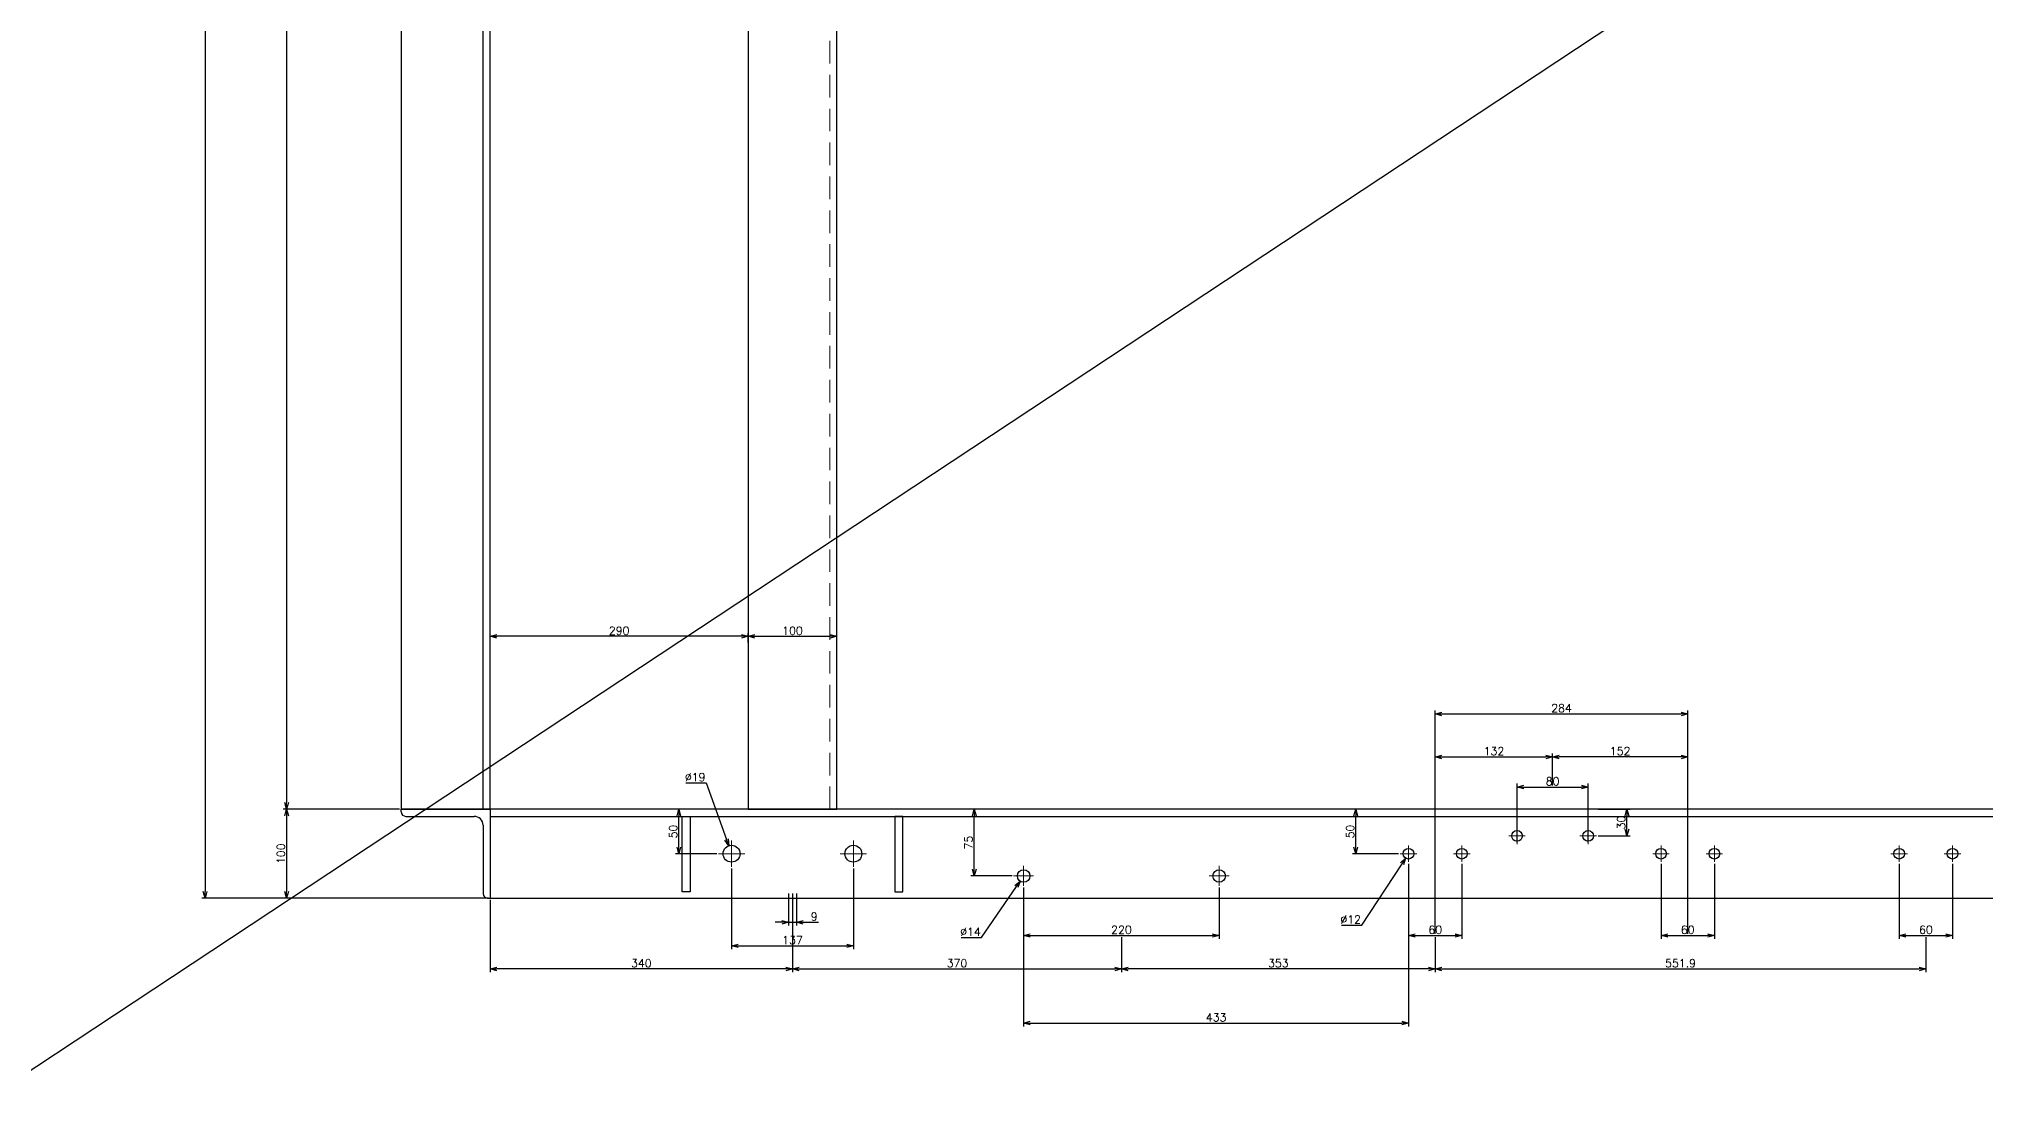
# Model space of a CAD drawing. Header units: millimetres. Extents: x -8731 to 85711, y -14522 to 31379.
# Drawn here: x -5070 to -2881, y -10498 to -9319 of the extents above; entities that cross this region are included whole.
import ezdxf

# ---------------------------------------------------------------- set-up
doc = ezdxf.new("R2010")
doc.units = ezdxf.units.MM
doc.header["$LTSCALE"] = 4
doc.header["$PDMODE"] = 99
doc.header["$PDSIZE"] = 1
doc.linetypes.add('CENTER2', pattern=[28.575, 19.05, -3.175, 3.175, -3.175])
doc.linetypes.add('HIDDEN', pattern=[9.525, 6.35, -3.175])
for name, color, linetype, lineweight in [('04_HIDDEN', 2, 'HIDDEN', 13), ('05_CENTER', 4, 'CENTER2', 13), ('08_DIM', 3, 'Continuous', 13)]:
    doc.layers.add(name, color=color, linetype=linetype, lineweight=lineweight)
doc.styles.add('KSS_TXT', font='txt.shx', dxfattribs={"bigfont": 'extfont2.shx'})
doc.dimstyles.new('KSS_DIM', dxfattribs={"dimscale": 3, "dimtxt": 3, "dimasz": 2.5, "dimexe": 1.25, "dimexo": 0.625, "dimtad": 1, "dimdsep": 46, "dimtxsty": 'KSS_TXT', "dimblk": 'OPEN30', "dimcen": 0, "dimazin": 2, "dimtfac": 0.75, "dimtmove": 0, "dimatfit": 3, "dimldrblk": 'OPEN30', "dimfxl": 1, "dimtolj": 1, "dimarcsym": 0})
doc.dimstyles.new('KSS_DIM$3', dxfattribs={"dimscale": 3, "dimtxt": 3, "dimasz": 2.5, "dimexe": 1.25, "dimexo": 0.625, "dimtad": 1, "dimtih": 1, "dimtoh": 1, "dimdsep": 46, "dimtxsty": 'KSS_TXT', "dimblk": 'OPEN30', "dimcen": 0, "dimazin": 2, "dimtfac": 0.75, "dimtofl": 0, "dimtmove": 0, "dimatfit": 3, "dimldrblk": 'OPEN30', "dimfxl": 1, "dimtolj": 1, "dimarcsym": 0})

# ---------------------------------------------------------------- blocks, each defined once
blk = doc.blocks.new('_Open30')
at = {"color": 0, "linetype": 'ByBlock', "lineweight": -2}
for p, q in [((-1, 0.27), (0, 0)), ((0, 0), (-1, -0.27)), ((0, 0), (-1, 0))]:
    blk.add_line(p, q, dxfattribs=at)
blk = doc.blocks.new('*D1065')
at = {"layer": '08_DIM', "color": 0, "lineweight": -2, "transparency": 16777216}
for p, q in [((-4291.2, -10251.5), (-4291.2, -10342.2)), ((-4154.2, -10251.5), (-4154.2, -10342.2)), ((-4283.7, -10338.4), (-4161.7, -10338.4))]:
    blk.add_line(p, q, dxfattribs=at)
at = {"layer": 'Defpoints', "color": 0, "transparency": 16777216}
for p in [(-4291.2, -10249.7), (-4154.2, -10249.7), (-4154.2, -10338.4)]:
    blk.add_point(p, dxfattribs=at)
at = {"layer": '08_DIM', "color": 0, "lineweight": -2, "transparency": 16777216, "xscale": 7.5, "yscale": 7.5, "zscale": 7.5, "rotation": 180}
blk.add_blockref('_Open30', (-4291.2, -10338.4), dxfattribs=at)
at = {"layer": '08_DIM', "color": 0, "lineweight": -2, "transparency": 16777216, "xscale": 7.5, "yscale": 7.5, "zscale": 7.5}
blk.add_blockref('_Open30', (-4154.2, -10338.4), dxfattribs=at)
at = {"layer": '08_DIM', "color": 0, "transparency": 16777216, "insert": (-4222.7, -10332), "char_height": 9, "attachment_point": 5, "style": 'KSS_TXT'}
blk.add_mtext('\\A1;137', dxfattribs=at)
blk = doc.blocks.new('*D1295')
at = {"layer": '08_DIM', "color": 0, "lineweight": -2, "transparency": 16777216}
for p, q in [((-3962.7, -10303.6), (-3962.7, -10429)), ((-3529.7, -10303.6), (-3529.7, -10429)), ((-3955.2, -10425.2), (-3537.2, -10425.2))]:
    blk.add_line(p, q, dxfattribs=at)
at = {"layer": 'Defpoints', "color": 0, "transparency": 16777216}
for p in [(-3962.7, -10301.7), (-3529.7, -10301.7), (-3529.7, -10425.2)]:
    blk.add_point(p, dxfattribs=at)
at = {"layer": '08_DIM', "color": 0, "lineweight": -2, "transparency": 16777216, "xscale": 7.5, "yscale": 7.5, "zscale": 7.5, "rotation": 180}
blk.add_blockref('_Open30', (-3962.7, -10425.2), dxfattribs=at)
at = {"layer": '08_DIM', "color": 0, "lineweight": -2, "transparency": 16777216, "xscale": 7.5, "yscale": 7.5, "zscale": 7.5}
blk.add_blockref('_Open30', (-3529.7, -10425.2), dxfattribs=at)
at = {"layer": '08_DIM', "color": 0, "transparency": 16777216, "insert": (-3746.2, -10418.8), "char_height": 9, "attachment_point": 5, "style": 'KSS_TXT'}
blk.add_mtext('\\A1;433', dxfattribs=at)
blk = doc.blocks.new('*D1389')
at = {"layer": '08_DIM', "color": 0, "lineweight": -2, "transparency": 16777216}
for p, q in [((-3367.7, -10158), (-3367.7, -10122.2)), ((-3223.2, -10126), (-3360.2, -10126)), ((-3215.7, -10324.9), (-3215.7, -10122.2))]:
    blk.add_line(p, q, dxfattribs=at)
at = {"layer": 'Defpoints', "color": 0, "transparency": 16777216}
for p in [(-3367.7, -10126), (-3367.7, -10159.9), (-3215.7, -10326.8)]:
    blk.add_point(p, dxfattribs=at)
at = {"layer": '08_DIM', "color": 0, "lineweight": -2, "transparency": 16777216, "xscale": 7.5, "yscale": 7.5, "zscale": 7.5, "rotation": 180}
blk.add_blockref('_Open30', (-3367.7, -10126), dxfattribs=at)
at = {"layer": '08_DIM', "color": 0, "lineweight": -2, "transparency": 16777216, "xscale": 7.5, "yscale": 7.5, "zscale": 7.5}
blk.add_blockref('_Open30', (-3215.7, -10126), dxfattribs=at)
at = {"layer": '08_DIM', "color": 0, "transparency": 16777216, "insert": (-3291.7, -10119.6), "char_height": 9, "attachment_point": 5, "style": 'KSS_TXT'}
blk.add_mtext('\\A1;152', dxfattribs=at)
blk = doc.blocks.new('*D1614')
at = {"layer": '08_DIM', "color": 0, "lineweight": -2, "transparency": 16777216}
for p, q in [((-4272.7, -9997.4), (-4272.7, -9986.8)), ((-4265.2, -9990.5), (-4180.2, -9990.5)), ((-4172.7, -9996.3), (-4172.7, -9986.8))]:
    blk.add_line(p, q, dxfattribs=at)
at = {"layer": 'Defpoints', "color": 0, "transparency": 16777216}
for p in [(-4272.7, -9999.3), (-4172.7, -9990.5), (-4172.7, -9998.2)]:
    blk.add_point(p, dxfattribs=at)
at = {"layer": '08_DIM', "color": 0, "lineweight": -2, "transparency": 16777216, "xscale": 7.5, "yscale": 7.5, "zscale": 7.5, "rotation": 180}
blk.add_blockref('_Open30', (-4272.7, -9990.5), dxfattribs=at)
at = {"layer": '08_DIM', "color": 0, "lineweight": -2, "transparency": 16777216, "xscale": 7.5, "yscale": 7.5, "zscale": 7.5}
blk.add_blockref('_Open30', (-4172.7, -9990.5), dxfattribs=at)
at = {"layer": '08_DIM', "color": 0, "transparency": 16777216, "insert": (-4222.7, -9984.2), "char_height": 9, "attachment_point": 5, "style": 'KSS_TXT'}
blk.add_mtext('\\A1;100', dxfattribs=at)
blk = doc.blocks.new('*D1615')
at = {"layer": '08_DIM', "color": 0, "lineweight": -2, "transparency": 16777216}
for p, q in [((-4562.7, -9996.3), (-4562.7, -9986.8)), ((-4280.2, -9990.5), (-4555.2, -9990.5)), ((-4272.7, -9997.4), (-4272.7, -9986.8))]:
    blk.add_line(p, q, dxfattribs=at)
at = {"layer": 'Defpoints', "color": 0, "transparency": 16777216}
for p in [(-4562.7, -9990.5), (-4562.7, -9998.2), (-4272.7, -9999.3)]:
    blk.add_point(p, dxfattribs=at)
at = {"layer": '08_DIM', "color": 0, "lineweight": -2, "transparency": 16777216, "xscale": 7.5, "yscale": 7.5, "zscale": 7.5, "rotation": 180}
blk.add_blockref('_Open30', (-4562.7, -9990.5), dxfattribs=at)
at = {"layer": '08_DIM', "color": 0, "lineweight": -2, "transparency": 16777216, "xscale": 7.5, "yscale": 7.5, "zscale": 7.5}
blk.add_blockref('_Open30', (-4272.7, -9990.5), dxfattribs=at)
at = {"layer": '08_DIM', "color": 0, "transparency": 16777216, "insert": (-4417.7, -9984.2), "char_height": 9, "attachment_point": 5, "style": 'KSS_TXT'}
blk.add_mtext('\\A1;290', dxfattribs=at)
blk = doc.blocks.new('*D1844')
at = {"layer": '08_DIM', "color": 0, "lineweight": -2, "transparency": 16777216}
for p, q in [((-4664.6, -10184.9), (-4795.6, -10184.9)), ((-4791.8, -10192.4), (-4791.8, -10277.4)), ((-4564.6, -10284.9), (-4795.6, -10284.9))]:
    blk.add_line(p, q, dxfattribs=at)
at = {"layer": 'Defpoints', "color": 0, "transparency": 16777216}
for p in [(-4662.7, -10184.9), (-4791.8, -10284.9), (-4562.7, -10284.9)]:
    blk.add_point(p, dxfattribs=at)
at = {"layer": '08_DIM', "color": 0, "lineweight": -2, "transparency": 16777216, "xscale": 7.5, "yscale": 7.5, "zscale": 7.5}
for p, rotation in [((-4791.8, -10184.9), 90), ((-4791.8, -10284.9), 270)]:
    blk.add_blockref('_Open30', p, dxfattribs=dict(at, rotation=rotation))
at = {"layer": '08_DIM', "color": 0, "transparency": 16777216, "insert": (-4798.2, -10234.9), "char_height": 9, "attachment_point": 5, "rotation": 90, "style": 'KSS_TXT'}
blk.add_mtext('\\A1;100', dxfattribs=at)
blk = doc.blocks.new('*D1845')
at = {"layer": '08_DIM', "color": 0, "lineweight": -2, "transparency": 16777216}
for p, q in [((-4564.6, -8084.9), (-4887.3, -8084.9)), ((-4883.5, -8092.4), (-4883.5, -10277.4)), ((-4564.6, -10284.9), (-4887.3, -10284.9))]:
    blk.add_line(p, q, dxfattribs=at)
at = {"layer": 'Defpoints', "color": 0, "transparency": 16777216}
for p in [(-4562.7, -8084.9), (-4883.5, -10284.9), (-4562.7, -10284.9)]:
    blk.add_point(p, dxfattribs=at)
at = {"layer": '08_DIM', "color": 0, "lineweight": -2, "transparency": 16777216, "xscale": 7.5, "yscale": 7.5, "zscale": 7.5}
for p, rotation in [((-4883.5, -8084.9), 90), ((-4883.5, -10284.9), 270)]:
    blk.add_blockref('_Open30', p, dxfattribs=dict(at, rotation=rotation))
at = {"layer": '08_DIM', "color": 0, "transparency": 16777216, "insert": (-4889.9, -9184.9), "char_height": 9, "attachment_point": 5, "rotation": 90, "style": 'KSS_TXT'}
blk.add_mtext('\\A1;2200', dxfattribs=at)
blk = doc.blocks.new('*D1846')
at = {"layer": '08_DIM', "color": 0, "lineweight": -2, "transparency": 16777216}
for p, q in [((-4664.6, -8184.9), (-4795.6, -8184.9)), ((-4791.8, -8192.4), (-4791.8, -10177.4)), ((-4664.6, -10184.9), (-4795.6, -10184.9))]:
    blk.add_line(p, q, dxfattribs=at)
at = {"layer": 'Defpoints', "color": 0, "transparency": 16777216}
for p in [(-4662.7, -8184.9), (-4791.8, -10184.9), (-4662.7, -10184.9)]:
    blk.add_point(p, dxfattribs=at)
at = {"layer": '08_DIM', "color": 0, "lineweight": -2, "transparency": 16777216, "xscale": 7.5, "yscale": 7.5, "zscale": 7.5}
for p, rotation in [((-4791.8, -8184.9), 90), ((-4791.8, -10184.9), 270)]:
    blk.add_blockref('_Open30', p, dxfattribs=dict(at, rotation=rotation))
at = {"layer": '08_DIM', "color": 0, "transparency": 16777216, "insert": (-4798.2, -9184.9), "char_height": 9, "attachment_point": 5, "rotation": 90, "style": 'KSS_TXT'}
blk.add_mtext('\\A1;2000', dxfattribs=at)
blk = doc.blocks.new('A$C448B04A9_1_1_1')
at = {"color": 0}
for p, q in [((3, 100), (0, 100)), ((0, 0), (0, 100)), ((8, 18), (8, 95)), ((0, 0), (100, 0)), ((95, 8), (18, 8)), ((100, 3), (100, 0))]:
    blk.add_line(p, q, dxfattribs=at)
for centre, radius, start, end in [((3, 95), 5, 0, 90), ((18, 18), 10, 180, 270), ((95, 3), 5, 0, 90)]:
    blk.add_arc(centre, radius, start, end, dxfattribs=at)
blk = doc.blocks.new('A$C092B7092_1_1_1')
at = {"color": 0}
for p, q in [((82, -1000), (82, 1000)), ((90, -1008), (2590, -1008))]:
    blk.add_line(p, q, dxfattribs=at)
for points in [[(90, 1000), (-10, 1000), (-10, -1000), (90, -1000)], [(480, 1000), (380, 1000), (380, -1000), (480, -1000)], [(90, -1100), (2590, -1100), (2590, -1000), (90, -1000)], [(306, -1008), (315, -1008), (315, -1093), (306, -1093)], [(554, -1008), (545, -1008), (545, -1093), (554, -1093)]]:
    blk.add_lwpolyline(points, close=True, dxfattribs=at)
for centre, radius in [((1245, -1030), 6), ((1325, -1030), 6), ((361.5, -1050), 9.5), ((498.5, -1050), 9.5), ((1123, -1050), 6), ((1183, -1050), 6), ((1407, -1050), 6), ((1467, -1050), 6), ((1674.9, -1050), 6), ((1734.9, -1050), 6), ((690, -1075), 7), ((910, -1075), 7)]:
    blk.add_circle(centre, radius, dxfattribs=at)
at = {"layer": '04_HIDDEN'}
blk.add_line((472, -1000), (472, 1000), dxfattribs=at)
at = {"layer": '05_CENTER'}
for p, q in [((1245, -1039.3), (1245, -1020.7)), ((1325, -1039.3), (1325, -1020.7)), ((376.3, -1050), (346.7, -1050)), ((361.5, -1064.8), (361.5, -1035.2)), ((513.3, -1050), (483.7, -1050)), ((498.5, -1064.8), (498.5, -1035.2)), ((1132.3, -1050), (1113.7, -1050)), ((1123, -1059.3), (1123, -1040.7)), ((1192.3, -1050), (1173.7, -1050)), ((1183, -1059.3), (1183, -1040.7)), ((1254.3, -1030), (1235.7, -1030)), ((1334.3, -1030), (1315.7, -1030)), ((1416.3, -1050), (1397.7, -1050)), ((1407, -1059.3), (1407, -1040.7)), ((1476.3, -1050), (1457.7, -1050)), ((1467, -1059.3), (1467, -1040.7)), ((1684.2, -1050), (1665.6, -1050)), ((1674.9, -1059.3), (1674.9, -1040.7)), ((1744.2, -1050), (1725.6, -1050)), ((1734.9, -1059.3), (1734.9, -1040.7)), ((690, -1086.2), (690, -1063.8)), ((910, -1086.2), (910, -1063.8)), ((701.2, -1075), (678.8, -1075)), ((921.2, -1075), (898.8, -1075))]:
    blk.add_line(p, q, dxfattribs=at)
at = {"color": 0, "rotation": 180}
blk.add_blockref('A$C448B04A9_1_1_1', (90, -1000), dxfattribs=at)
blk = doc.blocks.new('*D3336')
at = {"layer": '08_DIM', "color": 0, "lineweight": -2, "transparency": 16777216}
for p, q in [((-4227.2, -10279.7), (-4227.2, -10315.6)), ((-4218.2, -10279.7), (-4218.2, -10315.6)), ((-4234.7, -10311.9), (-4242.2, -10311.9)), ((-4227.2, -10311.9), (-4218.2, -10311.9)), ((-4210.7, -10311.9), (-4193.5, -10311.9))]:
    blk.add_line(p, q, dxfattribs=at)
at = {"layer": 'Defpoints', "color": 0, "transparency": 16777216}
for p in [(-4227.2, -10277.9), (-4218.2, -10277.9), (-4218.2, -10311.9)]:
    blk.add_point(p, dxfattribs=at)
at = {"layer": '08_DIM', "color": 0, "lineweight": -2, "transparency": 16777216, "xscale": 7.5, "yscale": 7.5, "zscale": 7.5}
blk.add_blockref('_Open30', (-4227.2, -10311.9), dxfattribs=at)
at = {"layer": '08_DIM', "color": 0, "lineweight": -2, "transparency": 16777216, "xscale": 7.5, "yscale": 7.5, "zscale": 7.5, "rotation": 180}
blk.add_blockref('_Open30', (-4218.2, -10311.9), dxfattribs=at)
at = {"layer": '08_DIM', "color": 0, "transparency": 16777216, "insert": (-4198.4, -10305.5), "char_height": 9, "attachment_point": 5, "style": 'KSS_TXT'}
blk.add_mtext('\\A1;9', dxfattribs=at)
blk = doc.blocks.new('*D3337')
at = {"layer": '08_DIM', "color": 0, "lineweight": -2, "transparency": 16777216}
for p, q in [((-4562.7, -10286.7), (-4562.7, -10368.1)), ((-4222.7, -10279.7), (-4222.7, -10368.1)), ((-4230.2, -10364.4), (-4555.2, -10364.4))]:
    blk.add_line(p, q, dxfattribs=at)
at = {"layer": 'Defpoints', "color": 0, "transparency": 16777216}
for p in [(-4562.7, -10284.9), (-4222.7, -10277.9), (-4562.7, -10364.4)]:
    blk.add_point(p, dxfattribs=at)
at = {"layer": '08_DIM', "color": 0, "lineweight": -2, "transparency": 16777216, "xscale": 7.5, "yscale": 7.5, "zscale": 7.5, "rotation": 180}
blk.add_blockref('_Open30', (-4562.7, -10364.4), dxfattribs=at)
at = {"layer": '08_DIM', "color": 0, "lineweight": -2, "transparency": 16777216, "xscale": 7.5, "yscale": 7.5, "zscale": 7.5}
blk.add_blockref('_Open30', (-4222.7, -10364.4), dxfattribs=at)
at = {"layer": '08_DIM', "color": 0, "transparency": 16777216, "insert": (-4392.7, -10358), "char_height": 9, "attachment_point": 5, "style": 'KSS_TXT'}
blk.add_mtext('\\A1;340', dxfattribs=at)
blk = doc.blocks.new('*D3338')
at = {"layer": '08_DIM', "color": 0, "lineweight": -2, "transparency": 16777216}
for p, q in [((-3962.7, -10272.9), (-3962.7, -10330.6)), ((-3742.7, -10272.9), (-3742.7, -10330.6)), ((-3955.2, -10326.8), (-3750.2, -10326.8))]:
    blk.add_line(p, q, dxfattribs=at)
at = {"layer": 'Defpoints', "color": 0, "transparency": 16777216}
for p in [(-3962.7, -10271), (-3742.7, -10271), (-3742.7, -10326.8)]:
    blk.add_point(p, dxfattribs=at)
at = {"layer": '08_DIM', "color": 0, "lineweight": -2, "transparency": 16777216, "xscale": 7.5, "yscale": 7.5, "zscale": 7.5, "rotation": 180}
blk.add_blockref('_Open30', (-3962.7, -10326.8), dxfattribs=at)
at = {"layer": '08_DIM', "color": 0, "lineweight": -2, "transparency": 16777216, "xscale": 7.5, "yscale": 7.5, "zscale": 7.5}
blk.add_blockref('_Open30', (-3742.7, -10326.8), dxfattribs=at)
at = {"layer": '08_DIM', "color": 0, "transparency": 16777216, "insert": (-3852.7, -10320.4), "char_height": 9, "attachment_point": 5, "style": 'KSS_TXT'}
blk.add_mtext('\\A1;220', dxfattribs=at)
blk = doc.blocks.new('*D3339')
at = {"layer": '08_DIM', "color": 0, "lineweight": -2, "transparency": 16777216}
for p, q in [((-4222.7, -10279.7), (-4222.7, -10368.1)), ((-3852.7, -10328.7), (-3852.7, -10368.1)), ((-4215.2, -10364.4), (-3860.2, -10364.4))]:
    blk.add_line(p, q, dxfattribs=at)
at = {"layer": 'Defpoints', "color": 0, "transparency": 16777216}
for p in [(-4222.7, -10277.9), (-3852.7, -10326.8), (-3852.7, -10364.4)]:
    blk.add_point(p, dxfattribs=at)
at = {"layer": '08_DIM', "color": 0, "lineweight": -2, "transparency": 16777216, "xscale": 7.5, "yscale": 7.5, "zscale": 7.5, "rotation": 180}
blk.add_blockref('_Open30', (-4222.7, -10364.4), dxfattribs=at)
at = {"layer": '08_DIM', "color": 0, "lineweight": -2, "transparency": 16777216, "xscale": 7.5, "yscale": 7.5, "zscale": 7.5}
blk.add_blockref('_Open30', (-3852.7, -10364.4), dxfattribs=at)
at = {"layer": '08_DIM', "color": 0, "transparency": 16777216, "insert": (-4037.7, -10358), "char_height": 9, "attachment_point": 5, "style": 'KSS_TXT'}
blk.add_mtext('\\A1;370', dxfattribs=at)
blk = doc.blocks.new('*D3340')
at = {"layer": '08_DIM', "color": 0, "lineweight": -2, "transparency": 16777216}
for p, q in [((-3529.7, -10246.1), (-3529.7, -10330.6)), ((-3469.7, -10246.1), (-3469.7, -10330.6)), ((-3522.2, -10326.8), (-3477.2, -10326.8))]:
    blk.add_line(p, q, dxfattribs=at)
at = {"layer": 'Defpoints', "color": 0, "transparency": 16777216}
for p in [(-3529.7, -10244.2), (-3469.7, -10244.2), (-3469.7, -10326.8)]:
    blk.add_point(p, dxfattribs=at)
at = {"layer": '08_DIM', "color": 0, "lineweight": -2, "transparency": 16777216, "xscale": 7.5, "yscale": 7.5, "zscale": 7.5, "rotation": 180}
blk.add_blockref('_Open30', (-3529.7, -10326.8), dxfattribs=at)
at = {"layer": '08_DIM', "color": 0, "lineweight": -2, "transparency": 16777216, "xscale": 7.5, "yscale": 7.5, "zscale": 7.5}
blk.add_blockref('_Open30', (-3469.7, -10326.8), dxfattribs=at)
at = {"layer": '08_DIM', "color": 0, "transparency": 16777216, "insert": (-3499.7, -10320.4), "char_height": 9, "attachment_point": 5, "style": 'KSS_TXT'}
blk.add_mtext('\\A1;60', dxfattribs=at)
blk = doc.blocks.new('*D3341')
at = {"layer": '08_DIM', "color": 0, "lineweight": -2, "transparency": 16777216}
for p, q in [((-3407.7, -10222.3), (-3407.7, -10156.1)), ((-3327.7, -10222.3), (-3327.7, -10156.1)), ((-3400.2, -10159.9), (-3335.2, -10159.9))]:
    blk.add_line(p, q, dxfattribs=at)
at = {"layer": 'Defpoints', "color": 0, "transparency": 16777216}
for p in [(-3327.7, -10159.9), (-3407.7, -10224.2), (-3327.7, -10224.2)]:
    blk.add_point(p, dxfattribs=at)
at = {"layer": '08_DIM', "color": 0, "lineweight": -2, "transparency": 16777216, "xscale": 7.5, "yscale": 7.5, "zscale": 7.5, "rotation": 180}
blk.add_blockref('_Open30', (-3407.7, -10159.9), dxfattribs=at)
at = {"layer": '08_DIM', "color": 0, "lineweight": -2, "transparency": 16777216, "xscale": 7.5, "yscale": 7.5, "zscale": 7.5}
blk.add_blockref('_Open30', (-3327.7, -10159.9), dxfattribs=at)
at = {"layer": '08_DIM', "color": 0, "transparency": 16777216, "insert": (-3367.7, -10153.5), "char_height": 9, "attachment_point": 5, "style": 'KSS_TXT'}
blk.add_mtext('\\A1;80', dxfattribs=at)
blk = doc.blocks.new('*D3342')
at = {"layer": '08_DIM', "color": 0, "lineweight": -2, "transparency": 16777216}
for p, q in [((-3245.7, -10246.1), (-3245.7, -10330.6)), ((-3185.7, -10246.1), (-3185.7, -10330.6)), ((-3238.2, -10326.8), (-3193.2, -10326.8))]:
    blk.add_line(p, q, dxfattribs=at)
at = {"layer": 'Defpoints', "color": 0, "transparency": 16777216}
for p in [(-3245.7, -10244.2), (-3185.7, -10244.2), (-3185.7, -10326.8)]:
    blk.add_point(p, dxfattribs=at)
at = {"layer": '08_DIM', "color": 0, "lineweight": -2, "transparency": 16777216, "xscale": 7.5, "yscale": 7.5, "zscale": 7.5, "rotation": 180}
blk.add_blockref('_Open30', (-3245.7, -10326.8), dxfattribs=at)
at = {"layer": '08_DIM', "color": 0, "lineweight": -2, "transparency": 16777216, "xscale": 7.5, "yscale": 7.5, "zscale": 7.5}
blk.add_blockref('_Open30', (-3185.7, -10326.8), dxfattribs=at)
at = {"layer": '08_DIM', "color": 0, "transparency": 16777216, "insert": (-3215.7, -10320.4), "char_height": 9, "attachment_point": 5, "style": 'KSS_TXT'}
blk.add_mtext('\\A1;60', dxfattribs=at)
blk = doc.blocks.new('*D3343')
at = {"layer": '08_DIM', "color": 0, "lineweight": -2, "transparency": 16777216}
for p, q in [((-3499.7, -10324.9), (-3499.7, -10074)), ((-3492.2, -10077.7), (-3223.2, -10077.7)), ((-3215.7, -10324.9), (-3215.7, -10074))]:
    blk.add_line(p, q, dxfattribs=at)
at = {"layer": 'Defpoints', "color": 0, "transparency": 16777216}
for p in [(-3215.7, -10077.7), (-3499.7, -10326.8), (-3215.7, -10326.8)]:
    blk.add_point(p, dxfattribs=at)
at = {"layer": '08_DIM', "color": 0, "lineweight": -2, "transparency": 16777216, "xscale": 7.5, "yscale": 7.5, "zscale": 7.5, "rotation": 180}
blk.add_blockref('_Open30', (-3499.7, -10077.7), dxfattribs=at)
at = {"layer": '08_DIM', "color": 0, "lineweight": -2, "transparency": 16777216, "xscale": 7.5, "yscale": 7.5, "zscale": 7.5}
blk.add_blockref('_Open30', (-3215.7, -10077.7), dxfattribs=at)
at = {"layer": '08_DIM', "color": 0, "transparency": 16777216, "insert": (-3357.7, -10071.3), "char_height": 9, "attachment_point": 5, "style": 'KSS_TXT'}
blk.add_mtext('\\A1;284', dxfattribs=at)
blk = doc.blocks.new('*D3344')
at = {"layer": '08_DIM', "color": 0, "lineweight": -2, "transparency": 16777216}
for p, q in [((-3852.7, -10328.7), (-3852.7, -10368.1)), ((-3499.7, -10328.7), (-3499.7, -10368.1)), ((-3507.2, -10364.4), (-3845.2, -10364.4))]:
    blk.add_line(p, q, dxfattribs=at)
at = {"layer": 'Defpoints', "color": 0, "transparency": 16777216}
for p in [(-3852.7, -10326.8), (-3499.7, -10326.8), (-3852.7, -10364.4)]:
    blk.add_point(p, dxfattribs=at)
at = {"layer": '08_DIM', "color": 0, "lineweight": -2, "transparency": 16777216, "xscale": 7.5, "yscale": 7.5, "zscale": 7.5, "rotation": 180}
blk.add_blockref('_Open30', (-3852.7, -10364.4), dxfattribs=at)
at = {"layer": '08_DIM', "color": 0, "lineweight": -2, "transparency": 16777216, "xscale": 7.5, "yscale": 7.5, "zscale": 7.5}
blk.add_blockref('_Open30', (-3499.7, -10364.4), dxfattribs=at)
at = {"layer": '08_DIM', "color": 0, "transparency": 16777216, "insert": (-3676.2, -10358), "char_height": 9, "attachment_point": 5, "style": 'KSS_TXT'}
blk.add_mtext('\\A1;353', dxfattribs=at)
blk = doc.blocks.new('*D3345')
at = {"layer": '08_DIM', "color": 0, "lineweight": -2, "transparency": 16777216}
for p, q in [((-3499.7, -10324.9), (-3499.7, -10122.2)), ((-3492.2, -10126), (-3375.2, -10126)), ((-3367.7, -10158), (-3367.7, -10122.2))]:
    blk.add_line(p, q, dxfattribs=at)
at = {"layer": 'Defpoints', "color": 0, "transparency": 16777216}
for p in [(-3367.7, -10126), (-3367.7, -10159.9), (-3499.7, -10326.8)]:
    blk.add_point(p, dxfattribs=at)
at = {"layer": '08_DIM', "color": 0, "lineweight": -2, "transparency": 16777216, "xscale": 7.5, "yscale": 7.5, "zscale": 7.5, "rotation": 180}
blk.add_blockref('_Open30', (-3499.7, -10126), dxfattribs=at)
at = {"layer": '08_DIM', "color": 0, "lineweight": -2, "transparency": 16777216, "xscale": 7.5, "yscale": 7.5, "zscale": 7.5}
blk.add_blockref('_Open30', (-3367.7, -10126), dxfattribs=at)
at = {"layer": '08_DIM', "color": 0, "transparency": 16777216, "insert": (-3433.7, -10119.6), "char_height": 9, "attachment_point": 5, "style": 'KSS_TXT'}
blk.add_mtext('\\A1;132', dxfattribs=at)
blk = doc.blocks.new('*D3346')
at = {"layer": '08_DIM', "color": 0, "lineweight": -2, "transparency": 16777216}
for p, q in [((-2977.8, -10246.1), (-2977.8, -10330.6)), ((-2917.8, -10246.1), (-2917.8, -10330.6)), ((-2970.3, -10326.8), (-2925.3, -10326.8))]:
    blk.add_line(p, q, dxfattribs=at)
at = {"layer": 'Defpoints', "color": 0, "transparency": 16777216}
for p in [(-2977.8, -10244.2), (-2917.8, -10244.2), (-2917.8, -10326.8)]:
    blk.add_point(p, dxfattribs=at)
at = {"layer": '08_DIM', "color": 0, "lineweight": -2, "transparency": 16777216, "xscale": 7.5, "yscale": 7.5, "zscale": 7.5, "rotation": 180}
blk.add_blockref('_Open30', (-2977.8, -10326.8), dxfattribs=at)
at = {"layer": '08_DIM', "color": 0, "lineweight": -2, "transparency": 16777216, "xscale": 7.5, "yscale": 7.5, "zscale": 7.5}
blk.add_blockref('_Open30', (-2917.8, -10326.8), dxfattribs=at)
at = {"layer": '08_DIM', "color": 0, "transparency": 16777216, "insert": (-2947.8, -10320.4), "char_height": 9, "attachment_point": 5, "style": 'KSS_TXT'}
blk.add_mtext('\\A1;60', dxfattribs=at)
blk = doc.blocks.new('*D3347')
at = {"layer": '08_DIM', "color": 0, "lineweight": -2, "transparency": 16777216}
for p, q in [((-3499.7, -10328.7), (-3499.7, -10368.1)), ((-2947.8, -10328.7), (-2947.8, -10368.1)), ((-3492.2, -10364.4), (-2955.3, -10364.4))]:
    blk.add_line(p, q, dxfattribs=at)
at = {"layer": 'Defpoints', "color": 0, "transparency": 16777216}
for p in [(-3499.7, -10326.8), (-2947.8, -10326.8), (-2947.8, -10364.4)]:
    blk.add_point(p, dxfattribs=at)
at = {"layer": '08_DIM', "color": 0, "lineweight": -2, "transparency": 16777216, "xscale": 7.5, "yscale": 7.5, "zscale": 7.5, "rotation": 180}
blk.add_blockref('_Open30', (-3499.7, -10364.4), dxfattribs=at)
at = {"layer": '08_DIM', "color": 0, "lineweight": -2, "transparency": 16777216, "xscale": 7.5, "yscale": 7.5, "zscale": 7.5}
blk.add_blockref('_Open30', (-2947.8, -10364.4), dxfattribs=at)
at = {"layer": '08_DIM', "color": 0, "transparency": 16777216, "insert": (-3223.8, -10358), "char_height": 9, "attachment_point": 5, "style": 'KSS_TXT'}
blk.add_mtext('\\A1;551.9', dxfattribs=at)
blk = doc.blocks.new('*D3348')
at = {"layer": '08_DIM', "color": 0, "lineweight": -2, "transparency": 16777216}
for p, q in [((-3316.5, -10184.9), (-3280.4, -10184.9)), ((-3284.1, -10207.4), (-3284.1, -10192.4)), ((-3316.5, -10214.9), (-3280.4, -10214.9))]:
    blk.add_line(p, q, dxfattribs=at)
at = {"layer": 'Defpoints', "color": 0, "transparency": 16777216}
for p in [(-3318.4, -10184.9), (-3284.1, -10184.9), (-3318.4, -10214.9)]:
    blk.add_point(p, dxfattribs=at)
at = {"layer": '08_DIM', "color": 0, "lineweight": -2, "transparency": 16777216, "xscale": 7.5, "yscale": 7.5, "zscale": 7.5}
for p, rotation in [((-3284.1, -10184.9), 90), ((-3284.1, -10214.9), 270)]:
    blk.add_blockref('_Open30', p, dxfattribs=dict(at, rotation=rotation))
at = {"layer": '08_DIM', "color": 0, "transparency": 16777216, "insert": (-3290.5, -10199.9), "char_height": 9, "attachment_point": 5, "rotation": 90, "style": 'KSS_TXT'}
blk.add_mtext('\\A1;30', dxfattribs=at)
blk = doc.blocks.new('*D3349')
at = {"layer": '08_DIM', "color": 0, "lineweight": -2, "transparency": 16777216}
for p, q in [((-4307.9, -10184.9), (-4354.3, -10184.9)), ((-4350.6, -10227.4), (-4350.6, -10192.4)), ((-4307.9, -10234.9), (-4354.3, -10234.9))]:
    blk.add_line(p, q, dxfattribs=at)
at = {"layer": 'Defpoints', "color": 0, "transparency": 16777216}
for p in [(-4350.6, -10184.9), (-4306.1, -10184.9), (-4306.1, -10234.9)]:
    blk.add_point(p, dxfattribs=at)
at = {"layer": '08_DIM', "color": 0, "lineweight": -2, "transparency": 16777216, "xscale": 7.5, "yscale": 7.5, "zscale": 7.5}
for p, rotation in [((-4350.6, -10184.9), 90), ((-4350.6, -10234.9), 270)]:
    blk.add_blockref('_Open30', p, dxfattribs=dict(at, rotation=rotation))
at = {"layer": '08_DIM', "color": 0, "transparency": 16777216, "insert": (-4356.9, -10209.9), "char_height": 9, "attachment_point": 5, "rotation": 90, "style": 'KSS_TXT'}
blk.add_mtext('\\A1;50', dxfattribs=at)
blk = doc.blocks.new('*D3350')
at = {"layer": '08_DIM', "color": 0, "lineweight": -2, "transparency": 16777216}
for p, q in [((-4342.7, -10155.2), (-4319.8, -10155.2)), ((-4319.8, -10155.2), (-4297, -10218.9))]:
    blk.add_line(p, q, dxfattribs=at)
at = {"layer": 'Defpoints', "color": 0, "transparency": 16777216}
for p in [(-4294.5, -10225.9), (-4288, -10243.8)]:
    blk.add_point(p, dxfattribs=at)
at = {"layer": '08_DIM', "color": 0, "lineweight": -2, "transparency": 16777216, "xscale": 7.5, "yscale": 7.5, "zscale": 7.5, "rotation": 289.7445433162914}
blk.add_blockref('_Open30', (-4294.5, -10225.9), dxfattribs=at)
at = {"layer": '08_DIM', "color": 0, "transparency": 16777216, "insert": (-4332.2, -10148.8), "char_height": 9, "attachment_point": 5, "style": 'KSS_TXT'}
blk.add_mtext('\\A1;%%C19', dxfattribs=at)
blk = doc.blocks.new('*D3401')
at = {"layer": '08_DIM', "color": 0, "lineweight": -2, "transparency": 16777216}
for p, q in [((-3975.7, -10184.9), (-4022, -10184.9)), ((-4018.3, -10252.4), (-4018.3, -10192.4)), ((-3975.7, -10259.9), (-4022, -10259.9))]:
    blk.add_line(p, q, dxfattribs=at)
at = {"layer": 'Defpoints', "color": 0, "transparency": 16777216}
for p in [(-4018.3, -10184.9), (-3973.8, -10184.9), (-3973.8, -10259.9)]:
    blk.add_point(p, dxfattribs=at)
at = {"layer": '08_DIM', "color": 0, "lineweight": -2, "transparency": 16777216, "xscale": 7.5, "yscale": 7.5, "zscale": 7.5}
for p, rotation in [((-4018.3, -10184.9), 90), ((-4018.3, -10259.9), 270)]:
    blk.add_blockref('_Open30', p, dxfattribs=dict(at, rotation=rotation))
at = {"layer": '08_DIM', "color": 0, "transparency": 16777216, "insert": (-4024.7, -10222.4), "char_height": 9, "attachment_point": 5, "rotation": 90, "style": 'KSS_TXT'}
blk.add_mtext('\\A1;75', dxfattribs=at)
blk = doc.blocks.new('*D3402')
at = {"layer": '08_DIM', "color": 0, "lineweight": -2, "transparency": 16777216}
for p, q in [((-4010.1, -10329.1), (-3970.9, -10271.8)), ((-4033, -10329.1), (-4010.1, -10329.1))]:
    blk.add_line(p, q, dxfattribs=at)
at = {"layer": 'Defpoints', "color": 0, "transparency": 16777216}
for p in [(-3966.7, -10265.6), (-3958.8, -10254.1)]:
    blk.add_point(p, dxfattribs=at)
at = {"layer": '08_DIM', "color": 0, "lineweight": -2, "transparency": 16777216, "xscale": 7.5, "yscale": 7.5, "zscale": 7.5, "rotation": 55.62571004008051}
blk.add_blockref('_Open30', (-3966.7, -10265.6), dxfattribs=at)
at = {"layer": '08_DIM', "color": 0, "transparency": 16777216, "insert": (-4022.5, -10322.7), "char_height": 9, "attachment_point": 5, "style": 'KSS_TXT'}
blk.add_mtext('\\A1;%%C14', dxfattribs=at)
blk = doc.blocks.new('*D3403')
at = {"layer": '08_DIM', "color": 0, "lineweight": -2, "transparency": 16777216}
for p, q in [((-3582.4, -10315.2), (-3537.1, -10246.1)), ((-3605.3, -10315.2), (-3582.4, -10315.2))]:
    blk.add_line(p, q, dxfattribs=at)
at = {"layer": 'Defpoints', "color": 0, "transparency": 16777216}
for p in [(-3533, -10239.9), (-3526.5, -10229.8)]:
    blk.add_point(p, dxfattribs=at)
at = {"layer": '08_DIM', "color": 0, "lineweight": -2, "transparency": 16777216, "xscale": 7.5, "yscale": 7.5, "zscale": 7.5, "rotation": 56.7348834942706}
blk.add_blockref('_Open30', (-3533, -10239.9), dxfattribs=at)
at = {"layer": '08_DIM', "color": 0, "transparency": 16777216, "insert": (-3594.8, -10308.8), "char_height": 9, "attachment_point": 5, "style": 'KSS_TXT'}
blk.add_mtext('\\A1;%%C12', dxfattribs=at)
blk = doc.blocks.new('*D3997')
at = {"layer": '08_DIM', "color": 0, "lineweight": -2, "transparency": 16777216}
for p, q in [((-3584.7, -10184.9), (-3592.8, -10184.9)), ((-3589.1, -10227.4), (-3589.1, -10192.4)), ((-3541, -10234.9), (-3592.8, -10234.9))]:
    blk.add_line(p, q, dxfattribs=at)
at = {"layer": 'Defpoints', "color": 0, "transparency": 16777216}
for p in [(-3589.1, -10184.9), (-3582.9, -10184.9), (-3539.1, -10234.9)]:
    blk.add_point(p, dxfattribs=at)
at = {"layer": '08_DIM', "color": 0, "lineweight": -2, "transparency": 16777216, "xscale": 7.5, "yscale": 7.5, "zscale": 7.5}
for p, rotation in [((-3589.1, -10184.9), 90), ((-3589.1, -10234.9), 270)]:
    blk.add_blockref('_Open30', p, dxfattribs=dict(at, rotation=rotation))
at = {"layer": '08_DIM', "color": 0, "transparency": 16777216, "insert": (-3595.4, -10209.9), "char_height": 9, "attachment_point": 5, "rotation": 90, "style": 'KSS_TXT'}
blk.add_mtext('\\A1;50', dxfattribs=at)

msp = doc.modelspace()

# ---------------------------------------------------------------- linework, layer by layer
at = {"color": 2}
msp.add_line((847.15114, -6563.8679), (-8041.51907, -12434.61267), dxfattribs=at)

# ---------------------------------------------------------------- block references
msp.add_blockref('A$C092B7092_1_1_1', (-4652.74462, -9184.85844))

# ---------------------------------------------------------------- dimensions: what is measured, and where the dimension line sits
at = {"layer": '08_DIM'}
for base, p1, p2, picture, middle in [((-4883.54983, -10284.85844), (-4562.74462, -8084.85844), (-4562.74462, -10284.85844), '*D1845', (-4889.92483, -9184.85844)), ((-4791.82761, -10184.85844), (-4662.74462, -8184.85844), (-4662.74462, -10184.85844), '*D1846', (-4798.20261, -9184.85844)), ((-4791.82761, -10284.85844), (-4662.74462, -10184.85844), (-4562.74462, -10284.85844), '*D1844', (-4798.20261, -10234.85844)), ((-4350.55089, -10184.85844), (-4306.05761, -10234.85844), (-4306.05761, -10184.85844), '*D3349', (-4356.93214, -10209.85844)), ((-4018.28912, -10184.85844), (-3973.79584, -10259.85844), (-3973.79584, -10184.85844), '*D3401', (-4024.67037, -10222.35844)), ((-3589.05088, -10184.85844), (-3539.08567, -10234.85844), (-3582.85853, -10184.85844), '*D3997', (-3595.43213, -10209.85844)), ((-3284.1225, -10184.85844), (-3318.40357, -10214.85844), (-3318.40357, -10184.85844), '*D3348', (-3290.4975, -10199.85844))]:
    dim = msp.add_linear_dim(base=base, p1=p1, p2=p2, angle=90, dimstyle='KSS_DIM', override={"dimscale": 3}, dxfattribs=at)
    dim.commit()
    dim.dimension.update_dxf_attribs({"geometry": picture, "text_midpoint": middle})
for base, p1, p2, picture, middle in [((-4562.74462, -9990.53069), (-4272.74462, -9999.25225), (-4562.74462, -9998.18743), '*D1615', (-4417.74462, -9984.15569)), ((-4172.74462, -9990.53069), (-4272.74462, -9999.25225), (-4172.74462, -9998.18743), '*D1614', (-4222.74462, -9984.15569)), ((-3215.74462, -10077.70114), (-3499.74462, -10326.81809), (-3215.74462, -10326.81809), '*D3343', (-3357.74462, -10071.32614)), ((-3367.74462, -10125.97624), (-3499.74462, -10326.81809), (-3367.74462, -10159.85752), '*D3345', (-3433.74462, -10119.60124)), ((-3367.74462, -10125.97624), (-3215.74462, -10326.81809), (-3367.74462, -10159.85752), '*D1389', (-3291.74462, -10119.59499)), ((-3327.74462, -10159.85752), (-3407.74462, -10224.19949), (-3327.74462, -10224.19949), '*D3341', (-3367.74462, -10153.48252)), ((-3469.74462, -10326.81809), (-3529.74462, -10244.19949), (-3469.74462, -10244.19949), '*D3340', (-3499.74462, -10320.44309)), ((-3185.74462, -10326.81809), (-3245.74462, -10244.19949), (-3185.74462, -10244.19949), '*D3342', (-3215.74462, -10320.44309)), ((-4562.74462, -10364.39626), (-4222.74462, -10277.85844), (-4562.74462, -10284.85844), '*D3337', (-4392.74462, -10358.02126)), ((-4218.24462, -10311.88219), (-4227.24462, -10277.85844), (-4218.24462, -10277.85844), '*D3336', (-4198.36962, -10305.50719)), ((-3852.74461, -10364.39626), (-4222.74462, -10277.85844), (-3852.74461, -10326.81809), '*D3339', (-4037.74462, -10358.02126)), ((-3742.74461, -10326.81809), (-3962.74461, -10271.04437), (-3742.74461, -10271.04437), '*D3338', (-3852.74461, -10320.44309))]:
    dim = msp.add_linear_dim(base=base, p1=p1, p2=p2, dimstyle='KSS_DIM', override={"dimscale": 3}, dxfattribs=at)
    dim.commit()
    dim.dimension.update_dxf_attribs({"geometry": picture, "text_midpoint": middle})
for p1, p2, picture, middle in [((-4288.03527, -10243.79992), (-4294.45398, -10225.91696), '*D3350', (-4332.22549, -10155.16646)), ((-3526.45353, -10229.84159), (-3533.0357, -10239.87529), '*D3403', (-3594.81664, -10315.18853)), ((-3958.79243, -10254.08087), (-3966.69679, -10265.63601), '*D3402', (-4022.46835, -10329.07614))]:
    dim = msp.add_diameter_dim_2p(p1=p1, p2=p2, dimstyle='KSS_DIM$3', override={"dimscale": 3, "dimpost": '%%C<>'}, dxfattribs=at)
    dim.commit()
    dim.dimension.update_dxf_attribs({"geometry": picture, "text_midpoint": middle, "dimtype": 163})
at = {"layer": '08_DIM', "color": 1}
for base, p1, p2, picture, middle in [((-2917.84462, -10326.81809), (-2977.84462, -10244.19949), (-2917.84462, -10244.19949), '*D3346', (-2947.84462, -10320.44309)), ((-2947.84462, -10364.39626), (-3499.74462, -10326.81809), (-2947.84462, -10326.81809), '*D3347', (-3223.79462, -10358.00876))]:
    dim = msp.add_linear_dim(base=base, p1=p1, p2=p2, dimstyle='KSS_DIM', override={"dimscale": 3}, dxfattribs=at)
    dim.commit()
    dim.dimension.update_dxf_attribs({"geometry": picture, "text_midpoint": middle})
at = {"layer": '08_DIM'}
dim = msp.add_linear_dim(base=(-4154.24462, -10338.40962), p1=(-4291.24462, -10249.67143), p2=(-4154.24462, -10249.67143), dimstyle='KSS_DIM', dxfattribs=at)
dim.commit()
dim.dimension.update_dxf_attribs({"geometry": '*D1065', "text_midpoint": (-4222.74462, -10332.03462)})
at = {"layer": '08_DIM', "color": 6}
for base, p1, p2, picture, middle in [((-3529.74462, -10425.20691), (-3962.74461, -10301.74373), (-3529.74462, -10301.74373), '*D1295', (-3746.24461, -10418.83191)), ((-3852.74461, -10364.39626), (-3499.74462, -10326.81809), (-3852.74461, -10326.81809), '*D3344', (-3676.24461, -10358.01501))]:
    dim = msp.add_linear_dim(base=base, p1=p1, p2=p2, dimstyle='KSS_DIM', override={"dimscale": 3}, dxfattribs=at)
    dim.commit()
    dim.dimension.update_dxf_attribs({"geometry": picture, "text_midpoint": middle})

doc.saveas('drawing.dxf')
